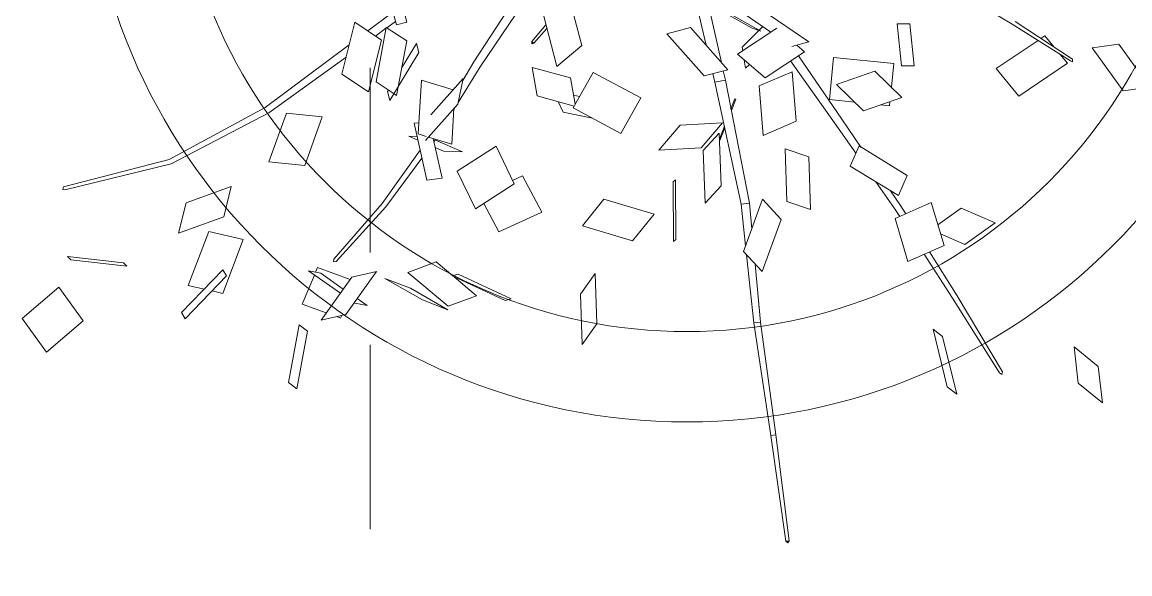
# Model space of a CAD drawing. Header units: centimetres. Extents: x 5488 to 20269, y -31398 to -19684.
# Drawn here: x 17119.7 to 17157.82, y -23802.68 to -23783.7 of the extents above; entities that cross this region are included whole.
import ezdxf

# ---------------------------------------------------------------- set-up
doc = ezdxf.new("R2010")
doc.units = ezdxf.units.CM
doc.linetypes.add('HIDDEN', pattern=[9.525, 6.35, -3.175])
for name, color, linetype, lineweight in [('xxx_Auto_FURNISHED-01', 252, 'Continuous', 0), ('xxx_Auto_Tefris_Silik', 252, 'Continuous', 13), ('xxx_Auto_Tefris_Tefris', 32, 'Continuous', 15)]:
    doc.layers.add(name, color=color, linetype=linetype, lineweight=lineweight)
doc.layers.add('xxx_Auto_LANDSCAPE', color=7, linetype='Continuous', lineweight=0, true_color=0x496639)

# ---------------------------------------------------------------- blocks, each defined once
blk = doc.blocks.new('agac0001')
at = {"layer": 'xxx_Auto_LANDSCAPE', "linetype": 'Continuous'}
for points in [[(-28.954, 34.589), (-28.842, 32.309)], [(-24.89, 32.683), (-28.954, 34.589)], [(-28.842, 32.309), (-24.778, 30.4)], [(-24.778, 30.4), (-24.89, 32.683)], [(-25.634, 28.529), (-25.436, 28.576)], [(-25.536, 28.386), (-25.634, 28.529)], [(-25.536, 28.386), (-21.57, 24.105)], [(-25.436, 28.576), (-21.401, 24.394)], [(-27.652, 23.536), (-25.688, 28.1)], [(-25.688, 28.1), (-24.83, 27.623)], [(-24.154, 27.247), (-23.055, 26.636)], [(-23.055, 26.636), (-23.212, 26.269)], [(-54.498, 25.709), (-51.402, 25.933)], [(-52.488, 23.998), (-54.498, 25.709)], [(-51.402, 25.933), (-49.393, 24.222)], [(-23.327, 26.002), (-25.019, 22.072)], [(-49.393, 24.222), (-52.488, 23.998)], [(-25.019, 22.072), (-27.652, 23.536)], [(-21.57, 24.105), (-19.173, 21.36)], [(-39.161, 16.717), (-37.838, 19.594)], [(-37.838, 19.594), (-36.082, 16.998)], [(-50.556, 17.771), (-50.339, 17.885)], [(-50.339, 17.885), (-43.332, 15.278)], [(-50.401, 17.606), (-50.556, 17.771)], [(-50.401, 17.606), (-43.442, 14.863)], [(-36.082, 16.998), (-37.097, 14.792)], [(-37.915, 14.877), (-39.161, 16.717)], [(-43.332, 15.278), (-39.228, 13.671)], [(-19.949, 15.588), (-23.498, 15.299)], [(-23.498, 15.299), (-23.305, 14.25)], [(-19.756, 14.536), (-19.949, 15.588)], [(-43.442, 14.863), (-39.342, 13.188)], [(-38.918, 14.982), (-39.69, 11.722)], [(-35.152, 14.589), (-38.918, 14.982)], [(-35.925, 11.329), (-35.152, 14.589)], [(-23.305, 14.25), (-19.756, 14.536)], [(-51.497, 13.714), (-50.725, 13.049)], [(-46.485, 13.445), (-51.497, 13.714)], [(-45.71, 12.78), (-46.485, 13.445)], [(-26.449, 10.368), (-25.955, 13.774)], [(-25.955, 13.774), (-23.346, 11.943)], [(-24.94, 13.064), (-23, 13.633)], [(-23, 13.633), (-21.553, 8.724)], [(-50.725, 13.049), (-45.71, 12.78)], [(-35.696, 12.289), (-34.926, 11.989)], [(-34.066, 11.967), (-32.528, 13.016)], [(-32.528, 13.016), (-29.318, 9.455)], [(-26.444, 12.62), (-26.108, 12.718)], [(-26.229, 11.889), (-26.444, 12.62)], [(-39.69, 11.722), (-35.925, 11.329)], [(-35.825, 11.75), (-35.076, 11.445)], [(-35.076, 11.445), (-32.562, 10.297)], [(-34.926, 11.989), (-33.539, 11.381)], [(-30.855, 8.407), (-34.066, 11.967)], [(-23.346, 11.943), (-23.839, 8.535)], [(-23.839, 8.535), (-26.449, 10.368)], [(-29.318, 9.455), (-30.855, 8.407)], [(-29.437, 9.586), (-26.816, 8.44)], [(-24.997, 7.711), (-25.607, 9.775)], [(-29.878, 9.074), (-27.018, 7.77)], [(-21.553, 8.724), (-24.997, 7.711)], [(-27.018, 7.77), (-21.177, 5.075)], [(-26.816, 8.44), (-20.858, 5.823)], [(-19.99, 5.428), (-19.868, 6.896)], [(-19.868, 6.896), (-16.47, 3.5)], [(-22.185, 2.701), (-20.622, 6.376)], [(-20.622, 6.376), (-19.957, 5.84)], [(-33.849, 4.422), (-29.452, 5.111)], [(-29.452, 5.111), (-28.408, 3.273)], [(-26.279, 4.615), (-22.104, 5.051)], [(-22.104, 5.051), (-22.767, 2.079)], [(-32.805, 2.584), (-33.849, 4.422)], [(-26.942, 1.645), (-26.279, 4.615)], [(-18.234, 4.45), (-19.795, 0.775)], [(-18.493, 3.838), (-18.36, 3.797)], [(-16.594, 2.031), (-18.465, 3.905)], [(-28.408, 3.273), (-32.805, 2.584)], [(-19.275, 1.266), (-18.138, 2.923)], [(-17.857, 2.408), (-18.219, 3.068)], [(-18.219, 3.068), (-15.016, -0.762)], [(-18.119, 2.949), (-17.871, 3.311)], [(-22.767, 2.079), (-26.942, 1.645)], [(-19.795, 0.775), (-22.185, 2.701)], [(-14.799, -1.25), (-17.857, 2.408)], [(-34.213, 1.826), (-38.263, -0.576)], [(-32.245, 0.601), (-34.213, 1.826)], [(-20.819, 1.602), (-21.077, 1.228)], [(-21.077, 1.228), (-20.376, 1.243)], [(-19.59, 1.259), (-19.275, 1.266)], [(-36.294, -1.799), (-32.245, 0.601)], [(-38.263, -0.576), (-36.294, -1.799)], [(-34.538, -0.757), (-32.364, -0.557)], [(-32.364, -0.557), (-32.323, -1.26)], [(-32.364, -0.557), (-21.749, -0.643)], [(-23.51, -0.083), (-24.385, -0.621)], [(-24.242, -0.624), (-23.47, -0.147)], [(-23.47, -0.147), (-23.51, -0.083)], [(-21.749, -0.643), (-21.754, -1.536)], [(-21.749, -0.643), (-20.955, -0.671)], [(-21.074, -2.34), (-20.924, -0.271)], [(-20.924, -0.271), (-16.825, -2.728)], [(-20.214, -0.697), (-15.111, -0.876)], [(-52.062, -1.98), (-42.443, -1.486)], [(-42.443, -1.486), (-37.526, -1.034)], [(-42.443, -1.486), (-42.386, -2.051)], [(-42.386, -2.051), (-36.618, -1.598)], [(-35.853, -1.539), (-32.323, -1.26)], [(-32.323, -1.26), (-21.754, -1.536)], [(-27.014, -3.703), (-25.255, -1.536)], [(-25.705, -1.434), (-26.754, -2.077)], [(-26.563, -2.049), (-25.567, -1.436)], [(-25.255, -1.536), (-24.788, -5.116)], [(-21.754, -1.536), (-21.02, -1.572)], [(-18.558, -1.689), (-15.355, -1.844)], [(-61.24, -2.673), (-61.104, -2.506)], [(-61.24, -2.673), (-61.087, -2.666)], [(-61.075, -2.802), (-61.24, -2.673)], [(-61.104, -2.506), (-52.062, -1.98)], [(-61.104, -2.506), (-61.075, -2.802)], [(-61.075, -2.802), (-52.026, -2.409)], [(-52.062, -1.98), (-52.026, -2.409)], [(-52.026, -2.409), (-42.386, -2.051)], [(-31.682, -4.234), (-30.481, -2.628)], [(-30.481, -2.628), (-26.063, -1.975)], [(-26.063, -1.975), (-27.264, -3.581)], [(-16.975, -4.794), (-21.074, -2.34)], [(-16.825, -2.728), (-16.975, -4.794)], [(-27.264, -3.581), (-31.682, -4.234)], [(-26.546, -7.282), (-27.014, -3.703)], [(-24.788, -5.116), (-26.546, -7.282)], [(-29.414, -6.565), (-34.385, -7.468)], [(-34.244, -7.237), (-29.273, -6.336)], [(-29.273, -6.336), (-29.414, -6.565)], [(-34.385, -7.468), (-34.244, -7.237)], [(-21.916, -7.945), (-24.552, -10.169)], [(-19.058, -11.529), (-21.916, -7.945)], [(-31.804, -8.66), (-33.68, -10.872)], [(-29.766, -12.607), (-31.804, -8.66)], [(-24.552, -10.169), (-21.694, -13.755)], [(-33.68, -10.872), (-31.642, -14.816)], [(-21.694, -13.755), (-19.058, -11.529)], [(-17.983, -14.444), (-16.625, -12.037)], [(-16.625, -12.037), (-12.237, -12.361)], [(-31.642, -14.816), (-29.766, -12.607)], [(-21.889, -14.637), (-22.848, -12.306)], [(-20.834, -13.031), (-20.638, -13.51)], [(-20.123, -16.561), (-21.553, -13.639)], [(-21.418, -13.522), (-19.163, -13.486)], [(-19.163, -13.486), (-17.678, -16.522)], [(-40.022, -15.152), (-35.801, -14.501)], [(-35.801, -14.501), (-37.295, -16.029)], [(-20.936, -14.902), (-21.889, -14.637)], [(-13.598, -14.768), (-17.983, -14.444)], [(-16.825, -20.839), (-10.655, -14.759)], [(-15.693, -15.998), (-14.682, -14.687)], [(-15.533, -16.139), (-14.358, -14.711)], [(-41.513, -16.677), (-40.022, -15.152)], [(-16.31, -21.284), (-10.023, -15.29)], [(-37.295, -16.029), (-41.513, -16.677)], [(-17.678, -16.522), (-20.123, -16.561)], [(-15.726, -16.201), (-15.693, -15.998)], [(-15.726, -16.201), (-15.619, -16.065)], [(-15.533, -16.139), (-15.726, -16.201)], [(-15.693, -15.998), (-15.533, -16.139)], [(-29.885, -17.976), (-30.846, -21.866)], [(-26.556, -19.02), (-29.885, -17.976)], [(-26.778, -19.921), (-26.556, -19.02)], [(-27.09, -19.838), (-28.575, -23.455)], [(-23.665, -20.758), (-27.09, -19.838)], [(-25.15, -24.375), (-23.665, -20.758)], [(-19.442, -23.224), (-16.825, -20.839)], [(-17.695, -22.502), (-16.31, -21.284)], [(-36.654, -22.414), (-36.611, -21.882)], [(-33.787, -26.444), (-36.654, -22.414)], [(-36.611, -21.882), (-33.744, -25.913)], [(-30.846, -21.866), (-28.255, -22.676)], [(-17.542, -22.438), (-20.061, -25.703)], [(-19.573, -23.279), (-17.542, -22.438)], [(-22.094, -26.544), (-19.573, -23.279)], [(-17.02, -25.927), (-18.315, -23.439)], [(-28.575, -23.455), (-25.15, -24.375)], [(-23.272, -25.2), (-23.625, -23.641)], [(-23.625, -23.641), (-22.206, -25.746)], [(-19.878, -23.675), (-22.814, -24.416)], [(-19.954, -23.694), (-19.745, -23.503)], [(-36.244, -27.231), (-35.813, -24.709)], [(-35.813, -24.709), (-33.896, -26.287)], [(-22.836, -25.846), (-23.272, -25.2)], [(-22.814, -24.416), (-21.863, -26.244)], [(-33.744, -25.913), (-33.787, -26.444)], [(-25.5, -25.751), (-25.419, -27.049)], [(-22.054, -25.874), (-25.5, -25.751)], [(-22.335, -25.865), (-22.149, -25.693)], [(-21.446, -27.045), (-17.02, -25.927)], [(-18.222, -28.882), (-14.671, -25.717)], [(-13.886, -25.777), (-15.71, -27.402)], [(-14.671, -25.717), (-13.886, -25.777)], [(-11.975, -26.239), (-12.032, -27.166)], [(-7.187, -26.582), (-11.975, -26.239)], [(-33.782, -26.382), (-32.374, -27.543)], [(-26.994, -30.87), (-23.505, -27.119)], [(-26.663, -31.125), (-22.821, -27.142)], [(-25.419, -27.049), (-20.49, -27.228)], [(-21.468, -27.874), (-21.94, -27.176)], [(-21.775, -26.413), (-21.446, -27.045)], [(-21.625, -27.188), (-21.468, -27.874)], [(-20.49, -27.228), (-20.517, -26.811)], [(-13.515, -26.556), (-17.211, -27.981)], [(-12.077, -28.058), (-13.515, -26.556)], [(-12.118, -28.017), (-11.725, -27.188)], [(-12.032, -27.166), (-7.244, -27.507)], [(-36.535, -27.316), (-35.319, -29.29)], [(-34.159, -30.102), (-36.535, -27.316)], [(-32.805, -30.064), (-36.244, -27.231)], [(-32.374, -27.543), (-32.805, -30.064)], [(-17.211, -27.981), (-17.893, -28.246)], [(-16.456, -29.747), (-12.077, -28.058)], [(-12.623, -29.085), (-12.149, -28.084)], [(-12.085, -29.638), (-10.905, -27.245)], [(-17.435, -28.942), (-18.222, -28.882)], [(-17.893, -28.246), (-17.716, -28.432)], [(-17.716, -28.432), (-16.456, -29.747)], [(-17.323, -28.839), (-17.435, -28.942)], [(-17.166, -30.522), (-13.05, -28.649)], [(-13.05, -28.649), (-11.15, -30.593)], [(-35.319, -29.29), (-32.946, -32.078)], [(-32.946, -32.078), (-34.159, -30.102)], [(-30.77, -35.853), (-26.994, -30.87)], [(-15.269, -32.467), (-17.166, -30.522)], [(-11.15, -30.593), (-15.269, -32.467)], [(-30.55, -36.023), (-26.663, -31.125)], [(-17.368, -39.142), (-13.936, -31.859)], [(-16.863, -39.366), (-12.959, -31.416)], [(-35.341, -35.896), (-32.242, -32.674)], [(-32.242, -32.674), (-32.331, -34.819)], [(-34.194, -34.702), (-34.924, -33.985)], [(-34.924, -33.985), (-34.528, -34.967)], [(-32.331, -34.819), (-35.429, -38.041)], [(-34.528, -34.967), (-34.488, -35.007)], [(-32.493, -34.988), (-30.998, -37.512)], [(-18.52, -34.762), (-22.304, -36.976)], [(-17.645, -37.688), (-18.52, -34.762)], [(-35.555, -36.373), (-35.355, -36.242)], [(-35.372, -36.68), (-35.555, -36.373)], [(-35.429, -38.041), (-35.341, -35.896)], [(-33.472, -36.006), (-31.12, -38.318)], [(-31.516, -37.336), (-33.179, -35.701)], [(-30.767, -36.099), (-30.77, -35.853)], [(-30.55, -36.023), (-30.767, -36.099)], [(-33.792, -39.35), (-34.895, -37.486)], [(-31.12, -38.318), (-31.516, -37.336)], [(-30.998, -37.512), (-31.351, -37.746)], [(-22.304, -36.976), (-21.43, -39.902)], [(-31.563, -37.884), (-33.792, -39.35)], [(-21.43, -39.902), (-17.645, -37.688)], [(-36.13, -39.35), (-40.763, -41.135)], [(-35.472, -39.945), (-36.13, -39.35)], [(-20.083, -48.07), (-17.368, -39.142)], [(-19.687, -48.18), (-16.863, -39.366)], [(-40.105, -41.73), (-35.472, -39.945)], [(-40.763, -41.135), (-40.105, -41.73)], [(-31.666, -45.794), (-27.495, -43.258)], [(-27.495, -43.258), (-26.289, -46.008)], [(-22.907, -43.442), (-25.302, -44.531)], [(-23.555, -47.446), (-22.907, -43.442)], [(-25.302, -44.531), (-25.951, -48.535)], [(-33.181, -49.326), (-30.264, -45.21)], [(-29.69, -45.429), (-32.607, -49.543)], [(-31.289, -46.654), (-31.666, -45.794)], [(-30.264, -45.21), (-29.69, -45.429)], [(-26.289, -46.008), (-30.46, -48.544)], [(-30.46, -48.544), (-31.01, -47.291)], [(-25.951, -48.535), (-23.555, -47.446)], [(-20.593, -57.331), (-20.083, -48.07)], [(-20.324, -57.384), (-19.687, -48.18)], [(-32.607, -49.543), (-33.181, -49.326)], [(-27.564, -53.587), (-27.914, -53.368)], [(-27.914, -53.368), (-26.511, -57.925)], [(-26.163, -58.142), (-27.564, -53.587)], [(-31.771, -57.853), (-33.808, -61.39)], [(-28.594, -59.352), (-31.771, -57.853)], [(-26.511, -57.925), (-26.163, -58.142)], [(-20.521, -57.486), (-20.593, -57.331)], [(-20.324, -57.384), (-20.521, -57.486)], [(-30.631, -62.889), (-28.594, -59.352)], [(-33.808, -61.39), (-30.631, -62.889)]]:
    blk.add_lwpolyline(points, dxfattribs=at)
blk = doc.blocks.new('A$C7365360F')
at = {"layer": 'xxx_Auto_FURNISHED-01'}
for radius in [17.28, 14.688]:
    blk.add_circle((0.264, 0.108), radius, dxfattribs=at)
at = {"layer": 'xxx_Auto_LANDSCAPE', "xscale": 0.338688, "yscale": 0.338688, "zscale": 0.2074463999999999}
blk.add_blockref('agac0001', (0.079, 0.033), dxfattribs=at)

msp = doc.modelspace()

# ---------------------------------------------------------------- linework, layer by layer
at = {"layer": 'xxx_Auto_Tefris_Silik', "linetype": 'HIDDEN'}
msp.add_lwpolyline([(17131.679, -23137.572), (17131.679, -23959.01)], dxfattribs=at)

# ---------------------------------------------------------------- block references
at = {"layer": 'xxx_Auto_Tefris_Tefris', "xscale": -1.2, "yscale": 1.2, "rotation": 280.6128426569576}
msp.add_blockref('A$C7365360F', (17142.507, -23777.055), dxfattribs=at)

doc.saveas('drawing.dxf')
